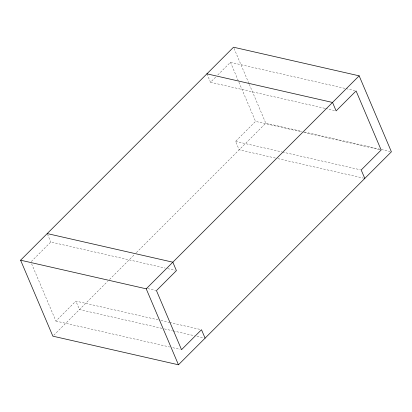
<?xml version="1.0" encoding="UTF-8"?>
<svg xmlns="http://www.w3.org/2000/svg" width="412" height="412" viewBox="0 0 412 412"><rect width="100%" height="100%" fill="white"/><g stroke="black" fill="none" stroke-linecap="round" stroke-linejoin="round"><path stroke-width="0.31" stroke-dasharray="2.06 1.54" d="M31.291 261.527L50.8 242.014L165.166 268.073M206.922 73.836L210.506 82.276L215.95 76.833M217.763 75.015L230.468 62.31L345.457 88.508M31.59 263.752L55.919 321.072L75.88 301.105L158.373 319.897M275.417 158.064L239.171 149.808L235.587 141.368L255.548 121.401L301.172 131.794M53.751 335.265L107.676 281.329M109.494 279.511L134.518 254.477M136.341 252.659L265.786 123.183L302.032 131.443M346.08 88.652L354.83 90.645M210.506 82.276L324.867 108.335M325.495 108.474L334.868 110.612M304.535 132.01L380.776 149.381M381.399 149.525L390.149 151.518M303.67 132.36L379.91 149.731M235.587 141.368L281.834 151.904M282.457 152.043L360.572 169.842M277.915 158.635L363.533 178.144M167.663 268.639L175.162 270.349M147.702 288.606L155.829 290.46M160.876 320.469L168.997 322.318M169.626 322.462L200.247 329.44M161.957 328.338L79.465 309.546L75.88 301.105M164.46 328.91L172.582 330.759M173.205 330.903L194.454 335.744M196.957 336.316L203.827 337.881M55.919 321.072L169.662 346.986M172.782 347.697L180.281 349.407M234.037 48.389L249.039 83.724M249.286 84.316L265.786 123.183M230.468 62.31L255.548 121.401M47.457 234.134L50.8 242.014"/><path stroke-width="0.62" d="M20.6 260.199L233.537 47.21L359.151 75.834L391.4 151.801L178.463 364.79L52.849 336.166L20.6 260.199L146.214 288.817L178.463 364.79M146.214 288.817L359.151 75.834M206.922 73.836L332.536 102.454L336.12 110.895L356.081 90.928L381.162 150.02L361.2 169.986L364.785 178.427M47.215 233.573L172.829 262.192L176.413 270.632L156.452 290.599L181.532 349.69L201.494 329.724L205.078 338.164"/></g></svg>
